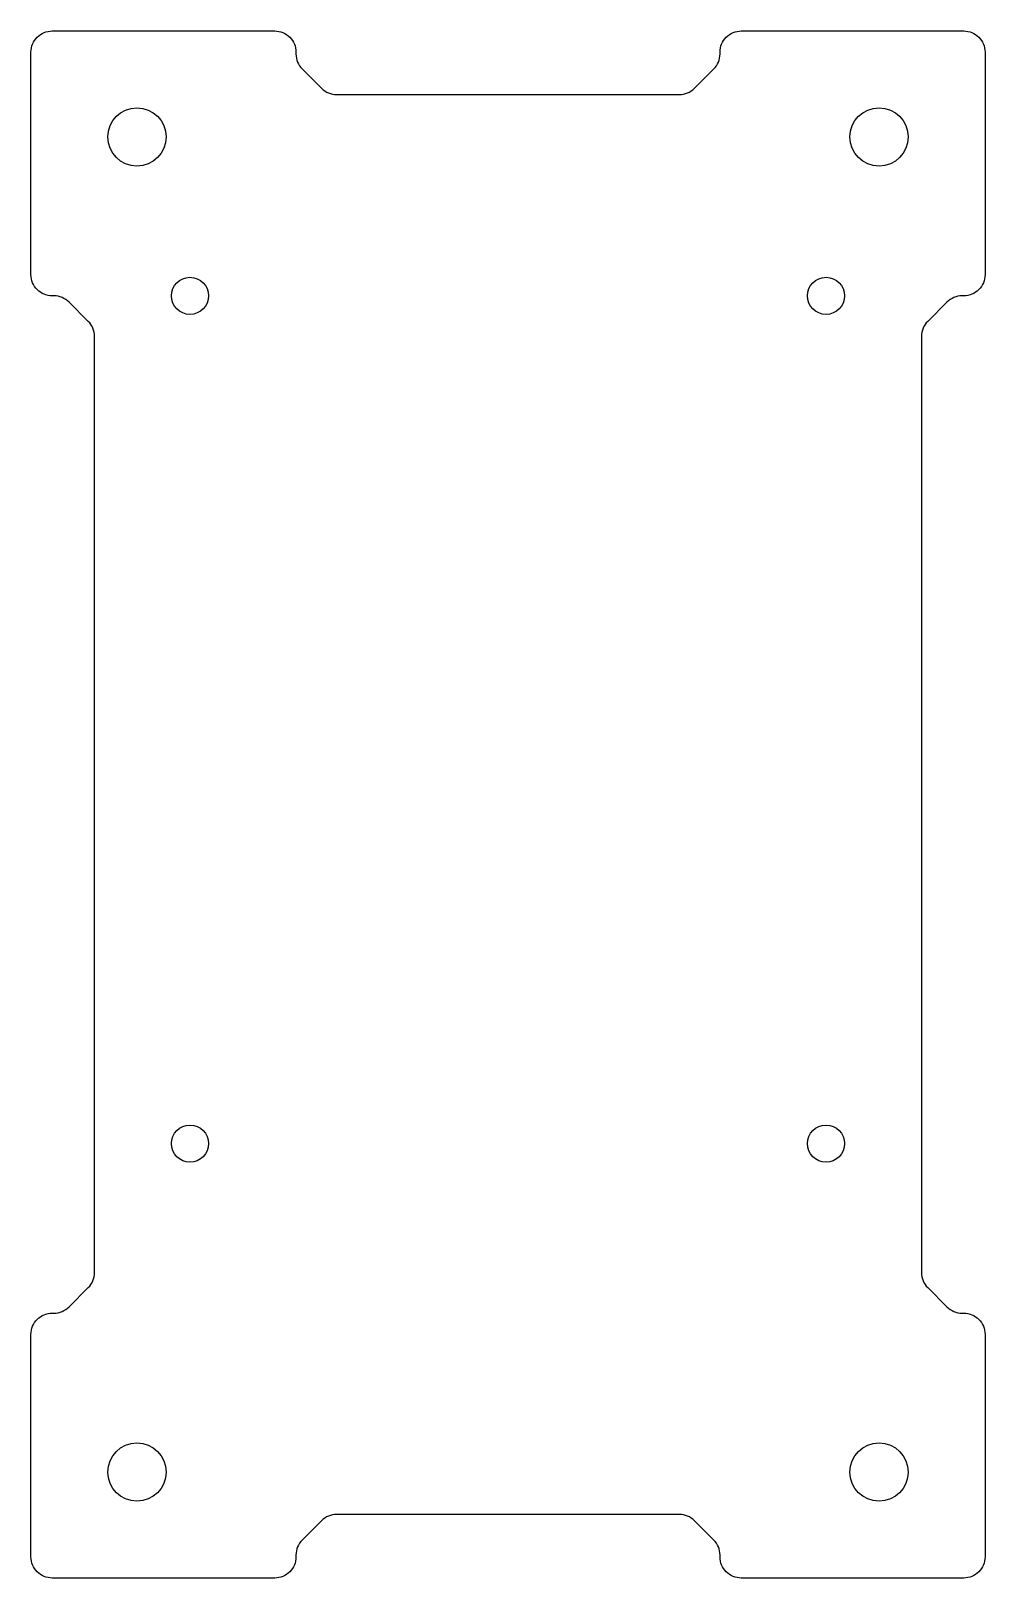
# Model space of a CAD drawing. Header units: millimetres. Extents: x -45 to 45, y -73 to 73.
import ezdxf

# ---------------------------------------------------------------- set-up
doc = ezdxf.new("R2010")
doc.units = ezdxf.units.MM

msp = doc.modelspace()

# ---------------------------------------------------------------- linework, layer by layer
msp.add_lwpolyline([(22, 73), (43, 73, -0.414214), (45, 71), (45, 50, -0.414214), (43, 48), (42.83, 48, 0.198912), (41.41, 47.41), (39.59, 45.59, 0.198912), (39, 44.17), (39, -44.17, 0.198912), (39.59, -45.59), (41.41, -47.41, 0.198912), (42.83, -48), (43, -48, -0.414214), (45, -50), (45, -71, -0.414214), (43, -73), (22, -73, -0.414214), (20, -71), (20, -70.83, 0.198912), (19.41, -69.41), (17.59, -67.59, 0.198912), (16.17, -67), (-16.17, -67, 0.198912), (-17.59, -67.59), (-19.41, -69.41, 0.198912), (-20, -70.83), (-20, -71, -0.414214), (-22, -73), (-43, -73, -0.414214), (-45, -71), (-45, -50, -0.414214), (-43, -48), (-42.83, -48, 0.198912), (-41.41, -47.41), (-39.59, -45.59, 0.198912), (-39, -44.17), (-39, 44.17, 0.198912), (-39.59, 45.59), (-41.41, 47.41, 0.198912), (-42.83, 48), (-43, 48, -0.414214), (-45, 50), (-45, 71, -0.414214), (-43, 73), (-22, 73, -0.414214), (-20, 71), (-20, 70.83, 0.198912), (-19.41, 69.41), (-17.59, 67.59, 0.198912), (-16.17, 67), (16.17, 67, 0.198912), (17.59, 67.59), (19.41, 69.41, 0.198912), (20, 70.83), (20, 71, -0.414214)], format="xyb", close=True)
for centre, radius in [((-35, 63), 2.75), ((35, 63), 2.75), ((-30, 48), 1.75), ((30, 48), 1.75), ((-30, -32), 1.75), ((30, -32), 1.75), ((-35, -63), 2.75), ((35, -63), 2.75)]:
    msp.add_circle(centre, radius)

doc.saveas('drawing.dxf')
